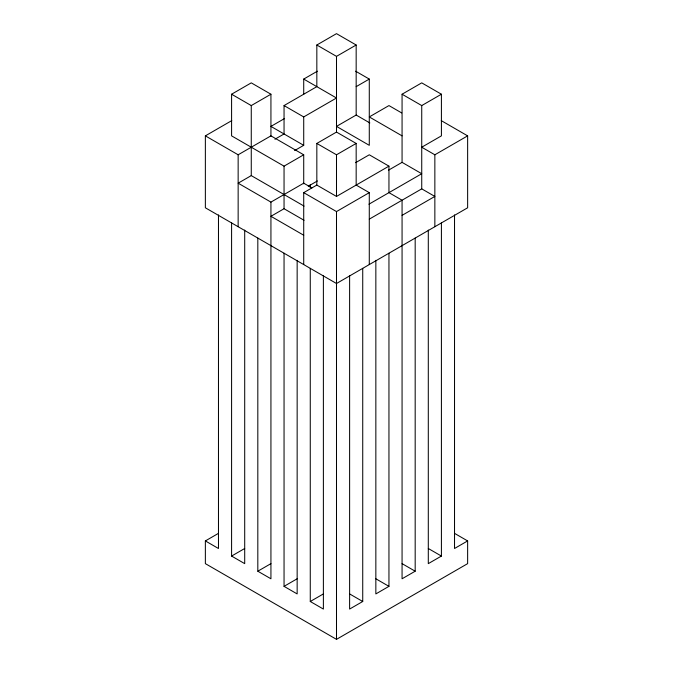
<?xml version="1.0" encoding="UTF-8"?>
<svg xmlns="http://www.w3.org/2000/svg" width="673" height="673" viewBox="0 0 673 673"><rect width="100%" height="100%" fill="white"/><g stroke="black" fill="none" stroke-linecap="round" stroke-linejoin="round"><path stroke-width="1.01" d="M303.716 183.813L303.716 154.79L284.048 166.147L231.588 135.862L231.588 94.22L251.265 82.863L270.933 94.22L270.933 136.535M274.937 139.227L284.048 133.969L284.048 105.577L316.832 86.649L316.832 45.007L336.5 33.65L356.168 45.007L356.168 115.041L336.5 126.398L369.284 145.326L369.284 79.078L355.622 71.195M231.588 94.22L251.265 105.577L270.933 94.22M316.832 45.007L336.5 56.364L356.168 45.007M441.227 120.61L467.634 135.862L467.634 207.789L336.5 283.501L205.366 207.789L205.366 135.862L231.773 120.61M303.716 94.287L303.716 79.078L317.378 71.195M284.595 118.515L270.933 126.398L303.716 145.326L303.716 116.934L336.5 98.006L303.716 79.078M205.366 135.862L238.149 154.79L270.933 135.862L303.716 154.79M356.168 86.649L369.284 79.078M304.078 206.106L251.265 175.611L238.149 183.182L270.933 202.11L303.716 183.182L311.91 187.91M294.606 150.584L303.716 145.326M415.182 238.074L415.182 571.209L402.067 578.78L402.067 200.218L388.952 192.646L388.952 166.147L336.5 196.432L316.832 185.075L316.832 143.433L336.5 132.076L356.168 143.433L356.168 185.075L369.284 192.646L369.284 264.573M368.922 204.213L421.735 173.718L402.067 162.361L402.067 94.22L421.735 82.863L441.412 94.22L441.412 135.862L421.735 147.219L434.851 154.79L467.634 135.862M316.832 143.433L336.5 154.79L356.168 143.433M402.067 94.22L421.735 105.577L441.412 94.22M308.268 186.228L317.378 180.97M303.716 264.573L303.716 192.646L316.832 185.075M355.622 162.673L369.284 154.79L388.952 166.147M304.078 220.298L284.048 208.731L270.933 216.302L303.716 235.23M388.405 170.244L402.067 162.361M303.716 192.646L336.5 211.574L369.284 192.646M369.284 219.146L421.735 188.861L434.851 196.432L402.067 215.36M454.527 533.353L467.634 540.924L467.634 563.638L336.5 639.35L205.366 563.638L205.366 540.924L218.473 533.353M231.588 222.931L231.588 556.066L244.703 548.495M257.818 238.074L257.818 571.209L270.933 563.638M284.048 253.216L284.048 586.351L297.155 578.78M310.27 268.359L310.27 601.494L323.385 593.923M362.73 268.359L362.73 601.494L349.615 609.065L349.615 275.501M388.952 253.216L388.952 586.351L375.845 593.923L375.845 260.358M441.412 222.931L441.412 556.066L428.297 563.638L428.297 230.073M467.634 540.924L454.527 548.495L454.527 214.931M401.705 112.938L388.952 105.577L369.284 116.934L402.067 135.862M356.168 115.041L369.83 122.932M284.048 105.577L303.716 116.934M428.297 548.495L441.412 556.066M402.067 563.638L415.182 571.209M375.845 578.78L388.952 586.351M349.615 593.923L362.73 601.494M205.366 540.924L218.473 548.495L218.473 214.931M231.588 556.066L244.703 563.638L244.703 230.073M257.818 571.209L270.933 578.78L270.933 202.11M284.048 586.351L297.155 593.923L297.155 260.358M310.27 601.494L323.385 609.065L323.385 275.501M434.851 154.79L434.851 226.717M421.735 105.577L421.735 188.861M336.5 56.364L336.5 132.48M336.5 154.79L336.5 196.432M336.5 211.574L336.5 639.35M310.27 184.427L310.27 187.582M284.048 166.147L284.048 208.731M251.265 105.577L251.265 175.611M238.149 154.79L238.149 226.717"/></g></svg>
